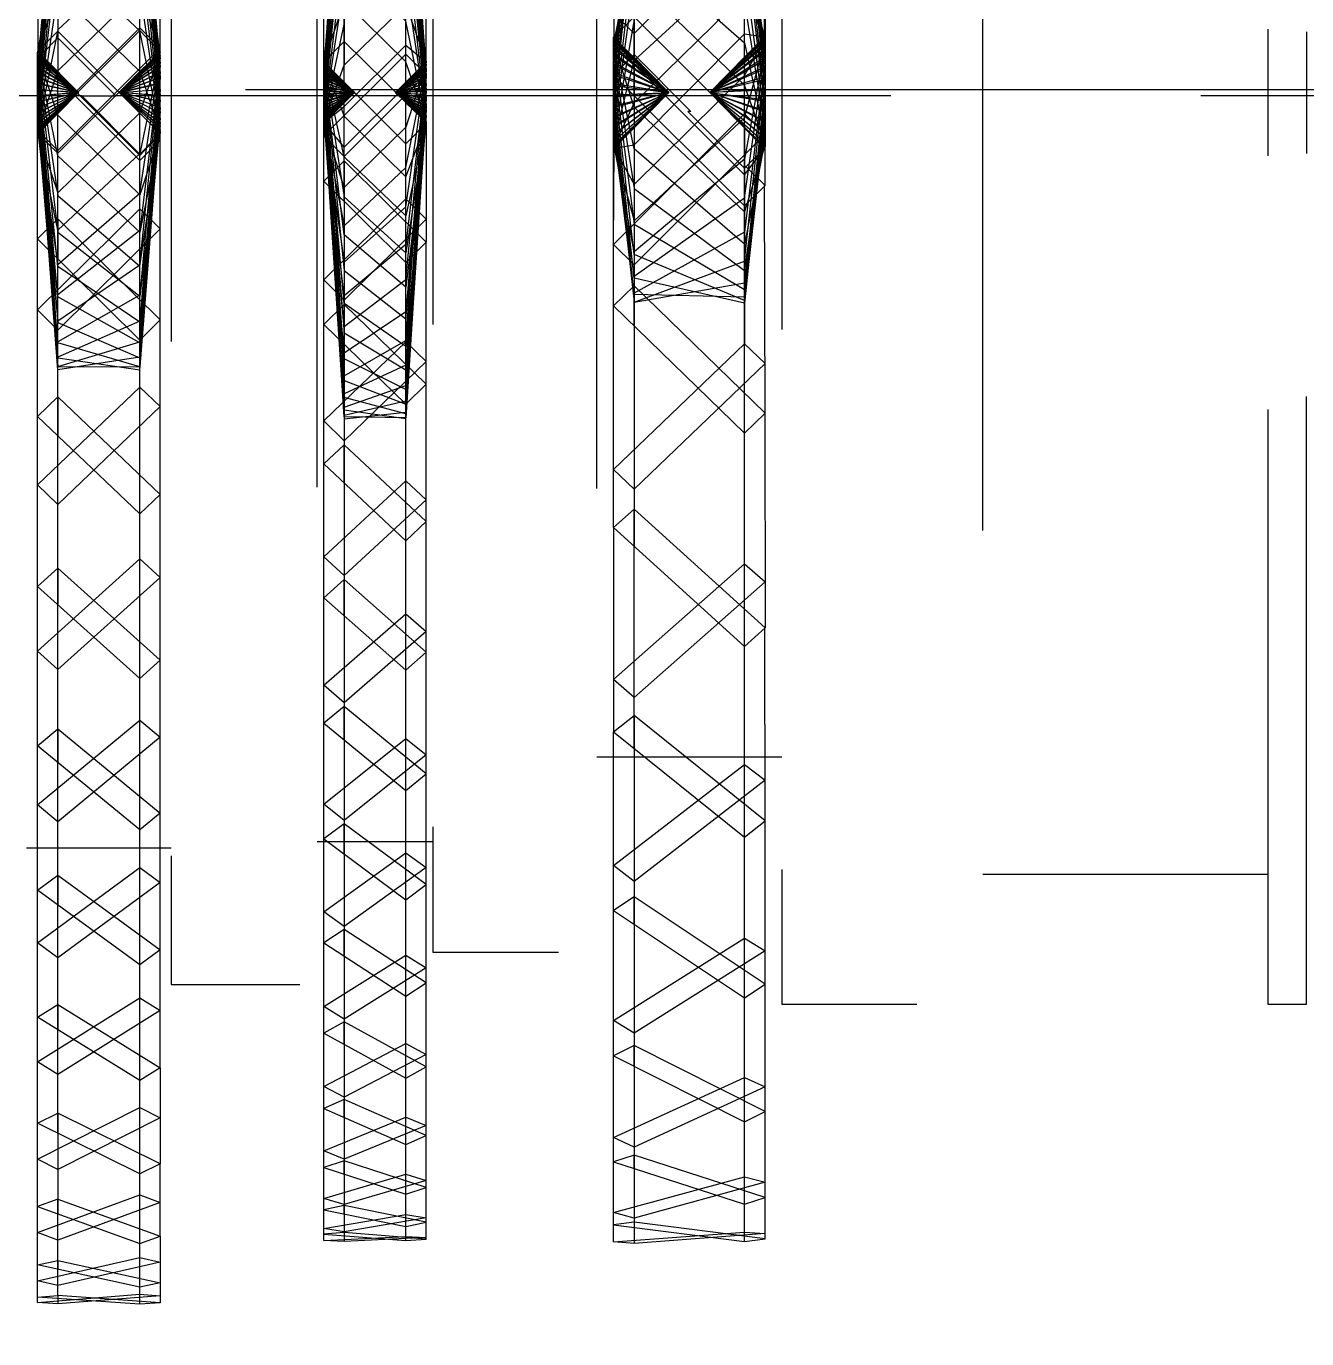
# Model space of a CAD drawing. Header units: millimetres. Extents: x -300 to 383236, y -195106 to -144646.
# Drawn here: x 27391 to 27612.2, y -163416.9 to -163190.2 of the extents above; entities that cross this region are included whole.
import ezdxf

# ---------------------------------------------------------------- set-up
doc = ezdxf.new("R2010")
doc.units = ezdxf.units.MM
doc.header["$LTSCALE"] = 60
doc.layers.add('EQUIPMENT', color=253, linetype='Continuous', lineweight=0)

# ---------------------------------------------------------------- blocks, each defined once
blk = doc.blocks.new('A$Cc6299706')
at = {"layer": 'EQUIPMENT', "lineweight": -3}
blk.add_lwpolyline([(-44964.73, 31713.33, 1), (-43530.33, 32097.68, 1)], format="xyb", close=True, dxfattribs=at)
for points in [[(-43925.82, 31897.75), (-43925.82, 31928.64), (-43925.82, 31959.32), (-43925.82, 31988.77), (-43925.82, 32016.34), (-43925.82, 32041.42), (-43925.82, 32063.45), (-43925.82, 32081.93)], [(-43879.89, 31899.37), (-43879.89, 31924.18), (-43879.89, 31948.84), (-43879.89, 31972.8), (-43879.89, 31995.67), (-43879.89, 32017.1), (-43879.89, 32036.74), (-43879.89, 32054.27), (-43879.89, 32069.44), (-43879.89, 32081.98)], [(-43783.73, 31828.87), (-43783.73, 32062), (-43818.43, 32062), (-43818.43, 31863.57)], [(-43898.73, 31836.34), (-43898.73, 32058.6), (-43923.93, 32058.6), (-43923.93, 31861.53)], [(-43850.43, 31836.13), (-43850.43, 32053), (-43878.73, 32053), (-43878.73, 31864.44)], [(-43843.98, 31991.82), (-43843.98, 31910.06)], [(-43943.5, 31986.12), (-43943.5, 31915.32)], [(-43894.04, 31888.13), (-43897.57, 31899.2), (-43892.26, 31904.5), (-43897.55, 31900.16), (-43894.04, 31923.08)], [(-43883.43, 31932.73), (-43879.89, 31909.65), (-43885.2, 31904.5), (-43879.89, 31908.82), (-43883.43, 31948.76)], [(-43894.04, 31941.42), (-43897.55, 31901.62), (-43892.26, 31904.5), (-43897.55, 31903.47), (-43894.04, 31954.54)], [(-43883.43, 31958.52), (-43879.89, 31907.38), (-43885.2, 31904.5), (-43879.89, 31905.53), (-43883.43, 31960.64)], [(-43894.04, 31960.59), (-43897.55, 31905.47), (-43892.26, 31904.5), (-43897.55, 31907.34), (-43894.04, 31958.69)], [(-43883.43, 31954.83), (-43879.89, 31903.53), (-43885.2, 31904.5), (-43879.89, 31901.68), (-43883.43, 31941.89)], [(-43894.04, 31949.14), (-43897.55, 31908.81), (-43892.26, 31904.5), (-43897.55, 31899.53), (-43894.04, 31909.21), (-43883.43, 31919.67), (-43879.92, 31909.83), (-43885.2, 31904.5), (-43879.89, 31909.45), (-43883.43, 31938.65)], [(-43894.04, 31929.62), (-43897.55, 31900.59), (-43892.26, 31904.5), (-43897.55, 31902.2), (-43894.04, 31946.48)], [(-43883.43, 31952.8), (-43879.89, 31908.4), (-43885.2, 31904.5), (-43879.89, 31906.8), (-43883.43, 31960.11)], [(-43894.04, 31957.4), (-43897.55, 31904.14), (-43892.26, 31904.5), (-43897.55, 31906.13), (-43894.04, 31960.84)], [(-43883.43, 31959.56), (-43879.89, 31904.86), (-43885.2, 31904.5), (-43879.89, 31902.89), (-43883.43, 31951.23)], [(-43894.04, 31956.32), (-43897.55, 31907.88), (-43892.26, 31904.5), (-43897.55, 31909.16), (-43894.04, 31944.45)], [(-43883.43, 31936.29), (-43879.89, 31901.13), (-43885.2, 31904.5), (-43879.89, 31900.65), (-43883.43, 31930.18)], [(-43894.04, 31939.15), (-43897.55, 31909.45)], [(-43883.43, 31926.37), (-43879.89, 31909.77), (-43885.2, 31904.5), (-43879.89, 31906.18), (-43883.43, 31960.82)], [(-43894.04, 31959.43), (-43897.55, 31904.81), (-43892.26, 31904.5), (-43897.55, 31908.37), (-43894.04, 31953.12)], [(-43883.43, 31946.9), (-43879.89, 31902.26), (-43885.2, 31904.5), (-43879.89, 31904.19), (-43883.43, 31957.61)], [(-43894.04, 31960.21), (-43897.55, 31906.75), (-43892.26, 31904.5), (-43897.55, 31901.07), (-43894.04, 31935.77)], [(-43883.43, 31944.01), (-43879.89, 31909.18), (-43885.2, 31904.5), (-43879.92, 31909.64), (-43883.43, 31905.65), (-43894.04, 31895.05), (-43897.55, 31899.33), (-43894.04, 31902.11), (-43883.43, 31912.72), (-43879.92, 31909.78), (-43885.2, 31904.5), (-43879.89, 31907.92), (-43883.43, 31956.07)], [(-43894.04, 31950.88), (-43897.55, 31902.83), (-43892.26, 31904.5), (-43897.55, 31899.81), (-43894.04, 31916.24)], [(-43943.5, 31956.5), (-43943.5, 31908.25)], [(-43946.92, 31911.47), (-43943.5, 31934.3)], [(-43929.36, 31922.02), (-43925.82, 31898.66), (-43932.89, 31904.5), (-43925.82, 31901.91), (-43929.36, 31944.06)], [(-43943.5, 31950.23), (-43947, 31908.07), (-43939.97, 31904.5), (-43947, 31908.94), (-43943.5, 31947.6)], [(-43929.36, 31939.6), (-43925.82, 31900.96), (-43932.89, 31904.5), (-43925.82, 31909.68), (-43929.36, 31944.09)], [(-43943.5, 31934.47), (-43947, 31900.08), (-43939.97, 31904.5), (-43947, 31900.96), (-43943.5, 31939.69)], [(-43929.36, 31947.66), (-43925.82, 31908.9), (-43932.89, 31904.5), (-43925.82, 31910.86), (-43929.36, 31934.41)], [(-43943.5, 31922.14), (-43947, 31898.64), (-43939.97, 31904.5), (-43947, 31899.3), (-43943.5, 31928.57)], [(-43929.36, 31939.64), (-43925.82, 31910.33), (-43932.89, 31904.5), (-43925.82, 31908.03), (-43929.36, 31950.27)], [(-43943.5, 31944.14), (-43947, 31901.92), (-43939.97, 31904.5), (-43947, 31902.93), (-43943.5, 31947.69)], [(-43929.36, 31951.85), (-43925.82, 31907.08), (-43932.89, 31904.5), (-43925.82, 31905.02), (-43929.36, 31951.85)], [(-43943.5, 31951.86), (-43947, 31905.04), (-43939.97, 31904.5), (-43947, 31897.71), (-43943.5, 31908.25), (-43929.36, 31922.06), (-43925.82, 31911.49), (-43932.89, 31904.5), (-43925.82, 31911.25), (-43929.36, 31928.5), (-43943.5, 31915.32), (-43947, 31898.1), (-43939.97, 31904.5), (-43947, 31906.09), (-43943.5, 31952.38)], [(-43929.36, 31950.25), (-43925.82, 31903.96), (-43932.89, 31904.5), (-43925.82, 31899.32), (-43929.36, 31928.46)], [(-43943.5, 31939.55), (-43946.86, 31911.47)], [(-43843.98, 31909.33), (-43824.88, 31890.31), (-43821.44, 31894.86), (-43830.9, 31904.5), (-43821.44, 31895.76), (-43824.88, 31878.29), (-43843.98, 31894.77), (-43847.51, 31912.18), (-43837.96, 31904.5), (-43847.51, 31913.79), (-43843.98, 31909.33), (-43843.98, 31871.13), (-43847.51, 31867.69), (-43847.51, 31907.52), (-43843.98, 31911.06), (-43834.15, 31901.24), (-43834.71, 31901.24), (-43824.88, 31891.42), (-43821.35, 31894.96), (-43843.98, 31917.58), (-43847.51, 31914.05), (-43844.25, 31910.79), (-43837.96, 31904.5), (-43847.42, 31913.38), (-43843.98, 31929.87), (-43824.88, 31913.07), (-43821.35, 31896.65), (-43830.9, 31904.5), (-43821.35, 31895.72), (-43824.88, 31905.81), (-43843.98, 31924.13), (-43847.42, 31913.95), (-43847.51, 31953.58)], [(-43843.98, 31914.72), (-43843.98, 31903.99), (-43843.98, 31954.27)], [(-43929.36, 31884.43), (-43929.36, 31900.97), (-43929.36, 31925.15), (-43925.82, 31928.64), (-43943.5, 31946.12), (-43947.04, 31942.63), (-43929.36, 31925.15), (-43929.36, 31932.14), (-43929.36, 31928.5)], [(-43929.28, 31901.05), (-43932.89, 31904.5), (-43925.82, 31900.09), (-43929.36, 31934.37), (-43943.5, 31944.01), (-43947, 31909.72), (-43939.97, 31904.5), (-43947, 31910.38)], [(-43894.04, 31943.26), (-43894.04, 31909.21)], [(-43947.04, 31942.63), (-43947, 31911.61)], [(-43824.82, 31898.55), (-43830.9, 31904.5), (-43821.35, 31899.41), (-43824.88, 31926.27)], [(-43843.98, 31938.09), (-43847.42, 31911.18), (-43837.96, 31904.5), (-43847.42, 31912.43), (-43843.98, 31934.59)], [(-43824.88, 31919.98), (-43821.35, 31897.9), (-43830.9, 31904.5), (-43821.35, 31906.8), (-43824.88, 31940.64)], [(-43843.98, 31937.91), (-43847.42, 31904.1), (-43837.96, 31904.5), (-43847.42, 31906.04), (-43843.98, 31940.13)], [(-43824.88, 31939.01), (-43821.35, 31904.91), (-43830.9, 31904.5), (-43821.35, 31912.78), (-43824.88, 31932.75)], [(-43843.98, 31917.15), (-43847.42, 31897.26), (-43837.96, 31904.5), (-43847.42, 31898.69), (-43843.98, 31923.73)], [(-43824.88, 31936.78), (-43821.35, 31911.66), (-43830.9, 31904.5), (-43821.35, 31902.99), (-43824.88, 31935.98)], [(-43843.98, 31940.92), (-43847.42, 31907.91), (-43837.96, 31904.5), (-43847.42, 31909.64), (-43843.98, 31940.23)], [(-43824.88, 31931.68), (-43821.35, 31901.13), (-43830.9, 31904.5), (-43821.35, 31910.25), (-43824.88, 31939.51)], [(-43843.98, 31929.53), (-43847.42, 31900.35), (-43837.96, 31904.5), (-43847.42, 31902.17), (-43843.98, 31934.32)], [(-43824.88, 31940.81), (-43821.35, 31908.61), (-43830.9, 31904.5), (-43821.44, 31914.11), (-43821.35, 31937.19)], [(-43847.51, 31918.23), (-43843.98, 31914.72), (-43821.35, 31937.19)], [(-43883.43, 31886.15), (-43883.43, 31902.73), (-43883.43, 31920.67), (-43879.89, 31924.18), (-43894.04, 31938.2), (-43897.57, 31934.7)], [(-43879.89, 31899.57), (-43883.43, 31909.83), (-43894.04, 31920.27), (-43897.55, 31909.83), (-43897.57, 31934.7), (-43883.43, 31920.67), (-43883.43, 31927.68), (-43883.43, 31923.67)], [(-43897.55, 31909.66), (-43894.04, 31933.27), (-43883.43, 31923.67), (-43879.89, 31900.22), (-43885.2, 31904.5), (-43879.89, 31899.86), (-43883.43, 31916.85), (-43894.04, 31926.95), (-43897.55, 31909.79)], [(-43932.89, 31904.5), (-43925.82, 31898.13), (-43929.36, 31915.18), (-43943.5, 31928.39), (-43946.96, 31911.47)], [(-43943.5, 31925.72), (-43943.5, 31906.88)], [(-43947, 31911.53), (-43943.5, 31921.95), (-43929.36, 31908.12), (-43925.82, 31897.75), (-43925.82, 31897.51), (-43929.36, 31900.97)], [(-43879.89, 31878.65), (-43883.43, 31875.13), (-43897.57, 31889.2), (-43894.04, 31892.72), (-43894.04, 31906.27), (-43894.04, 31918.47)], [(-43947.04, 31898.01), (-43929.36, 31915.69), (-43925.82, 31912.15)], [(-43947, 31897.39), (-43943.5, 31894.03), (-43929.36, 31908.17), (-43925.87, 31911.54), (-43929.36, 31915.24), (-43943.5, 31901.1), (-43947, 31897.47), (-43939.97, 31904.5), (-43947, 31897.39), (-43943.5, 31887.18), (-43929.36, 31901.02), (-43925.87, 31911.3), (-43932.89, 31904.5), (-43925.87, 31908.08), (-43929.36, 31869.49), (-43943.5, 31861.45), (-43947.04, 31900.08), (-43939.97, 31904.5), (-43947.04, 31899.3), (-43943.5, 31865.06), (-43929.36, 31874.75), (-43925.87, 31908.96), (-43932.89, 31904.5), (-43925.87, 31909.73), (-43929.36, 31880.66), (-43943.5, 31869.54), (-43947.04, 31898.65), (-43939.97, 31904.5), (-43947.04, 31898.12), (-43943.5, 31874.81), (-43929.36, 31887.11), (-43925.87, 31910.39), (-43932.89, 31904.5), (-43925.87, 31900.09), (-43929.36, 31861.29), (-43943.5, 31869.22), (-43947.04, 31908.01), (-43939.97, 31904.5), (-43947.04, 31907.06), (-43943.5, 31864.8), (-43929.36, 31858.69), (-43925.87, 31900.97), (-43932.89, 31904.5), (-43925.87, 31901.94), (-43929.36, 31857.13), (-43943.5, 31861.25), (-43947.04, 31906.05), (-43939.97, 31904.5), (-43947.04, 31905), (-43943.5, 31858.68), (-43929.36, 31856.62), (-43925.87, 31902.95), (-43932.89, 31904.5), (-43925.87, 31905.06), (-43929.36, 31858.79), (-43943.5, 31856.62), (-43947.04, 31902.9), (-43939.97, 31904.5), (-43947.04, 31901.89), (-43943.5, 31857.2), (-43929.36, 31861.43), (-43925.87, 31906.11), (-43932.89, 31904.5), (-43925.87, 31907.12), (-43929.36, 31865.02), (-43943.5, 31858.82), (-43947.04, 31900.94), (-43939.97, 31904.5), (-43947.04, 31903.95), (-43943.5, 31857.12), (-43929.36, 31857.18), (-43925.87, 31904), (-43932.89, 31904.5), (-43925.87, 31910.91), (-43929.36, 31893.95), (-43943.5, 31880.73)], [(-43847.42, 31894.92), (-43843.98, 31895.49), (-43824.88, 31914.67), (-43821.44, 31914.11), (-43821.35, 31897.3), (-43843.98, 31874.75), (-43847.51, 31878.27), (-43847.42, 31894.92), (-43843.98, 31888.6), (-43824.88, 31907.47), (-43821.44, 31913.75), (-43830.9, 31904.5), (-43821.44, 31911.95), (-43824.88, 31892.98), (-43843.98, 31877.02), (-43847.51, 31896.07), (-43837.96, 31904.5), (-43847.51, 31895.35), (-43843.98, 31882.37), (-43824.88, 31900.14), (-43821.44, 31913.02), (-43830.9, 31904.5), (-43821.44, 31901.39), (-43824.88, 31868.11), (-43843.98, 31872.44), (-43847.51, 31905.71), (-43837.96, 31904.5), (-43847.51, 31900.11), (-43843.98, 31868.31), (-43843.98, 31864.25), (-43843.98, 31871.13), (-43843.98, 31864.25), (-43843.98, 31871.13), (-43843.98, 31864.25), (-43843.98, 31871.13), (-43843.98, 31864.25), (-43843.98, 31871.13), (-43843.98, 31864.25), (-43843.98, 31869.63), (-43847.51, 31903.79), (-43837.96, 31904.5), (-43847.51, 31901.89), (-43843.98, 31868.24), (-43843.98, 31864.25), (-43843.98, 31869.85), (-43847.51, 31898.5), (-43837.96, 31904.5), (-43847.51, 31897.14), (-43843.98, 31872.8), (-43824.88, 31886.3), (-43821.44, 31910.56), (-43830.9, 31904.5), (-43821.44, 31905.23), (-43824.88, 31871.59), (-43843.98, 31868.24)], [(-43824.61, 31891.7), (-43821.35, 31888.44), (-43824.88, 31884.91), (-43847.51, 31907.52), (-43847.51, 31914.05)], [(-43734.53, 31915.45), (-43734.53, 31893.56)], [(-43727.83, 31915), (-43727.83, 31894)], [(-43925.82, 31911.58), (-43932.89, 31904.5), (-43925.87, 31911.54), (-43925.82, 31912.15), (-43943.5, 31894.47), (-43947.04, 31898.01), (-43947, 31897.47)], [(-43925.83, 31736.04), (-43925.82, 31719.45), (-43943.5, 31728.22), (-43943.5, 31713.37), (-43947.04, 31712.1), (-43929.36, 31705.71), (-43925.82, 31706.98), (-43925.82, 31698.92), (-43925.82, 31695.45), (-43943.5, 31696.7), (-43943.5, 31695.24), (-43947.04, 31695.52), (-43947.04, 31696.44), (-43947.04, 31702.01), (-43947.04, 31712.1), (-43947.04, 31726.46), (-43947.04, 31744.81), (-43947.04, 31766.71), (-43947.04, 31791.68), (-43947.04, 31819.17), (-43947.04, 31848.57), (-43947.04, 31879.21), (-43947.04, 31910.42), (-43947.04, 31911.49)], [(-43879.89, 31899.2), (-43883.43, 31895.67), (-43897.57, 31909.8), (-43894.04, 31913.34), (-43879.89, 31899.37), (-43883.43, 31902.73)], [(-43821.44, 31895.12), (-43824.88, 31883.88), (-43843.98, 31902.01), (-43847.51, 31913.15), (-43837.96, 31904.5), (-43847.51, 31910.88), (-43843.98, 31887.95), (-43824.88, 31873.76), (-43821.44, 31896.75), (-43830.9, 31904.5), (-43821.44, 31899.63), (-43824.88, 31868.56), (-43843.98, 31876.55), (-43847.51, 31907.58), (-43837.96, 31904.5), (-43847.51, 31909.33), (-43843.98, 31881.78), (-43824.88, 31870.47), (-43821.44, 31898.06), (-43830.9, 31904.5), (-43821.44, 31903.29), (-43824.88, 31869.14), (-43843.98, 31869.63)], [(-43925.87, 31897.47), (-43929.36, 31886.81), (-43943.5, 31900.62), (-43947.04, 31911.25), (-43939.97, 31904.5), (-43947.04, 31910.32), (-43943.5, 31886.74), (-43929.36, 31874.5), (-43925.95, 31897.53)], [(-43946.42, 31911.03), (-43939.97, 31904.5), (-43946.46, 31910.99), (-43947.04, 31910.42), (-43929.36, 31892.74), (-43925.82, 31896.27), (-43925.87, 31897.39)], [(-43925.82, 31719.45), (-43929.36, 31717.7), (-43947.04, 31726.46), (-43943.5, 31728.22), (-43943.5, 31747), (-43925.82, 31736.04), (-43929.36, 31733.85), (-43947.04, 31744.81), (-43943.5, 31747), (-43943.5, 31769.29), (-43925.82, 31756.39), (-43929.36, 31753.81), (-43947.04, 31766.71), (-43943.5, 31769.29), (-43943.5, 31794.59), (-43925.82, 31780.04), (-43929.36, 31777.13), (-43947.04, 31791.68), (-43943.5, 31794.59), (-43943.5, 31822.35), (-43925.82, 31806.47), (-43929.36, 31803.29), (-43947.04, 31819.17), (-43943.5, 31822.35), (-43943.5, 31851.94), (-43925.82, 31835.08), (-43929.36, 31831.71), (-43947.04, 31848.57), (-43943.5, 31851.94), (-43943.5, 31882.7), (-43925.82, 31865.24), (-43929.36, 31861.75), (-43947.04, 31879.21), (-43943.5, 31882.7), (-43943.5, 31907.77), (-43946.51, 31910.94), (-43939.97, 31904.5), (-43947.04, 31910.85)], [(-43925.97, 31897.76), (-43925.87, 31898.65), (-43932.89, 31904.5), (-43925.87, 31899.32), (-43929.36, 31864.84), (-43943.5, 31874.44), (-43947.04, 31908.89), (-43939.97, 31904.5), (-43947.04, 31909.66), (-43943.5, 31880.32), (-43943.5, 31875.72), (-43943.5, 31882.7), (-43943.5, 31875.72), (-43943.5, 31882.7)], [(-43947, 31910.91), (-43939.97, 31904.5), (-43946.56, 31910.88)], [(-43925.9, 31897.53), (-43929.36, 31880.39), (-43943.5, 31893.56), (-43946.95, 31910.44)], [(-43897.57, 31909.48), (-43894.04, 31900.41), (-43883.43, 31889.93), (-43879.91, 31899.18), (-43879.89, 31878.65), (-43894.04, 31892.72), (-43894.04, 31867.9), (-43897.57, 31864.45), (-43883.43, 31850.69), (-43879.89, 31854.13), (-43894.04, 31867.9), (-43894.04, 31843.66), (-43897.57, 31840.35), (-43883.43, 31827.09), (-43879.89, 31830.4), (-43894.04, 31843.66), (-43894.04, 31820.38), (-43897.57, 31817.25), (-43883.43, 31804.73), (-43879.89, 31807.86), (-43894.04, 31820.38), (-43894.04, 31798.45), (-43897.57, 31795.55), (-43883.43, 31783.94), (-43879.89, 31786.84), (-43894.04, 31798.45), (-43894.04, 31778.2), (-43897.57, 31775.57), (-43883.43, 31765.08), (-43879.89, 31767.7), (-43894.04, 31778.2), (-43894.04, 31759.95), (-43897.57, 31757.64), (-43883.43, 31748.42), (-43879.89, 31750.73), (-43894.04, 31759.95), (-43894.04, 31744), (-43897.57, 31742.05), (-43883.43, 31734.25), (-43879.89, 31736.2), (-43894.04, 31744), (-43894.04, 31730.59), (-43897.57, 31729.03), (-43883.43, 31722.78), (-43879.89, 31724.34), (-43894.04, 31730.59), (-43894.04, 31719.96), (-43897.57, 31718.8), (-43883.43, 31714.2), (-43879.89, 31715.34), (-43894.04, 31719.96), (-43894.04, 31712.25), (-43897.57, 31711.52), (-43883.43, 31708.63), (-43879.89, 31709.35), (-43894.04, 31712.25), (-43894.04, 31707.59), (-43897.57, 31707.31), (-43883.43, 31706.18), (-43879.89, 31706.46), (-43894.04, 31707.59), (-43894.04, 31706.06), (-43897.57, 31706.22), (-43897.57, 31707.31), (-43897.57, 31711.52), (-43897.57, 31718.8), (-43897.57, 31729.03), (-43897.57, 31742.05), (-43897.57, 31757.64), (-43897.57, 31775.57), (-43897.57, 31795.55), (-43897.57, 31817.25), (-43897.57, 31840.35), (-43897.57, 31864.45), (-43897.57, 31889.2), (-43897.57, 31909.66), (-43894.04, 31906.27)], [(-43894.04, 31864.11), (-43897.57, 31899.89), (-43892.26, 31904.5), (-43897.57, 31899.25), (-43894.04, 31881.48), (-43883.43, 31891.55), (-43879.92, 31909.13), (-43885.2, 31904.5), (-43879.92, 31909.42), (-43883.43, 31898.55), (-43894.04, 31888.13), (-43894.04, 31885.69)], [(-43844.19, 31910.85), (-43837.96, 31904.5), (-43844.26, 31910.79)], [(-43926.39, 31896.84), (-43929.36, 31893.64), (-43943.5, 31907.77)], [(-43879.92, 31899.2), (-43883.43, 31883.2), (-43894.04, 31893.38), (-43897.57, 31909.2), (-43892.26, 31904.5), (-43894.09, 31906.21), (-43892.26, 31904.5)], [(-43879.92, 31899.37), (-43879.92, 31899.18), (-43879.92, 31899.37), (-43879.92, 31899.18), (-43879.92, 31899.37), (-43879.92, 31899.18), (-43879.92, 31899.37), (-43879.92, 31899.18), (-43879.92, 31899.37), (-43879.92, 31899.18), (-43879.92, 31899.37), (-43879.92, 31899.18), (-43879.92, 31899.37), (-43879.92, 31899.18), (-43879.92, 31899.51), (-43883.43, 31870.86), (-43894.04, 31879.94), (-43897.57, 31908.44), (-43892.26, 31904.5), (-43897.57, 31904.26), (-43894.04, 31849.72), (-43883.43, 31848.21), (-43879.92, 31902.77), (-43885.2, 31904.5), (-43879.92, 31902.15), (-43883.43, 31848.99), (-43894.04, 31851.82), (-43897.57, 31904.93), (-43892.26, 31904.5), (-43897.57, 31908.85), (-43894.04, 31886.52)], [(-43880, 31899.38), (-43883.43, 31856.53), (-43894.04, 31862.95), (-43894.04, 31861.01), (-43894.04, 31864.11), (-43883.43, 31872.21), (-43879.92, 31907.84), (-43885.2, 31904.5), (-43879.92, 31908.33), (-43883.43, 31878.27), (-43894.04, 31869.37), (-43897.57, 31899.6), (-43892.26, 31904.5), (-43897.57, 31899.38), (-43894.04, 31875.2), (-43883.43, 31884.76), (-43879.92, 31908.77), (-43885.2, 31904.5), (-43879.92, 31907.29), (-43883.43, 31866.65), (-43894.04, 31859.49), (-43897.57, 31900.25), (-43892.26, 31904.5), (-43897.57, 31900.68), (-43894.04, 31855.58), (-43883.43, 31861.7), (-43879.92, 31906.7), (-43885.2, 31904.5), (-43879.92, 31906.07), (-43883.43, 31857.42), (-43894.04, 31852.45), (-43897.57, 31901.18), (-43892.26, 31904.5), (-43897.57, 31905.59), (-43894.04, 31854.75), (-43883.43, 31850.67), (-43880, 31899.38)], [(-43894.04, 31868.06), (-43897.57, 31907.43), (-43892.26, 31904.5), (-43897.57, 31902.94), (-43894.04, 31848.15), (-43883.43, 31849.31), (-43879.92, 31904.08), (-43885.2, 31904.5), (-43879.92, 31903.42), (-43883.43, 31848.31), (-43894.04, 31848.49), (-43897.57, 31903.59), (-43892.26, 31904.5), (-43897.57, 31907.96), (-43894.04, 31873.76), (-43883.43, 31865.43), (-43879.95, 31899.37)], [(-43847.51, 31894.99), (-43837.96, 31904.5), (-43847.42, 31894.92), (-43847.47, 31907.53)], [(-43843.98, 31868.31), (-43824.88, 31875.38), (-43821.44, 31907.14), (-43830.9, 31904.5), (-43821.44, 31908.94), (-43824.88, 31880.36), (-43843.98, 31869.85)], [(-43911.11, 31905.01), (-43575.05, 31905.01)], [(-43880.03, 31899.38), (-43883.43, 31853.19), (-43894.04, 31858.48), (-43897.57, 31906.23), (-43892.26, 31904.5), (-43897.57, 31901.72), (-43894.04, 31850.14), (-43883.43, 31853.91), (-43879.92, 31905.42), (-43885.2, 31904.5), (-43879.92, 31904.75), (-43883.43, 31851.18), (-43894.04, 31848.7), (-43897.57, 31902.32), (-43892.26, 31904.5), (-43897.57, 31906.85), (-43894.04, 31862.95)], [(-44146.99, 31904), (-43939.39, 31904)], [(-43943.5, 31875.72), (-43943.5, 31880.73), (-43947.04, 31897.74), (-43939.97, 31904.5), (-43947.04, 31897.51)], [(-43933.48, 31904), (-43799.61, 31904)], [(-43929.3, 31901.03), (-43932.89, 31904.5), (-43925.87, 31898.11), (-43925.92, 31897.76)], [(-43897.55, 31899.21), (-43892.26, 31904.5)], [(-43897.55, 31899.33), (-43892.26, 31904.5)], [(-43879.93, 31899.58), (-43879.92, 31899.78), (-43885.2, 31904.5), (-43883.38, 31902.78)], [(-43879.96, 31899.58), (-43879.92, 31900.14), (-43885.2, 31904.5), (-43879.92, 31900.55), (-43879.99, 31899.58)], [(-43880.02, 31899.58), (-43879.92, 31901.03), (-43885.2, 31904.5), (-43879.92, 31901.57), (-43880.05, 31899.58)], [(-43883.36, 31902.8), (-43885.2, 31904.5), (-43883.4, 31902.77)], [(-43746.05, 31904), (-43719.29, 31904)], [(-43929.36, 31853.62), (-43929.36, 31901.02)], [(-43847.51, 31878.27), (-43824.88, 31900.82), (-43821.35, 31897.3)], [(-43879.92, 31899.51), (-43879.92, 31899.32), (-43883.43, 31876.81), (-43894.04, 31886.52), (-43894.04, 31885.69), (-43894.04, 31892.72)], [(-43879.98, 31899.38), (-43883.43, 31860.63), (-43894.04, 31868.06), (-43894.04, 31861.01), (-43894.04, 31867.9), (-43894.04, 31861.01), (-43894.04, 31867.9), (-43894.04, 31861.01)], [(-43883.43, 31861.45), (-43883.43, 31898.55)], [(-43879.91, 31899.18), (-43879.91, 31899.37)], [(-43879.91, 31899.18), (-43879.91, 31899.37)], [(-43824.88, 31823.11), (-43824.88, 31898.49), (-43824.88, 31861.08)], [(-43926, 31897.53), (-43929.36, 31869.28), (-43943.5, 31880.32)], [(-43925.82, 31896.27), (-43926.4, 31896.86)], [(-43925.82, 31865.24), (-43925.87, 31896.27)], [(-43929.36, 31823.95), (-43929.36, 31893.95)], [(-43929.36, 31892.74), (-43929.36, 31893.64)], [(-43821.44, 31894.95), (-43821.44, 31895.15)], [(-43821.44, 31894.95), (-43821.44, 31895.15)], [(-43821.44, 31894.95), (-43821.44, 31895.15)], [(-43821.44, 31894.95), (-43821.44, 31895.15)], [(-43821.44, 31894.95), (-43821.44, 31895.15)], [(-43821.43, 31894.95), (-43821.43, 31895.15)], [(-43821.42, 31894.95), (-43821.42, 31895.15)], [(-43821.35, 31888.44), (-43821.36, 31894.95)], [(-43883.43, 31837.42), (-43883.43, 31891.55)], [(-43824.88, 31788.43), (-43824.88, 31892.98)], [(-43883.43, 31875.13), (-43883.43, 31889.93)], [(-43824.88, 31884.91), (-43824.88, 31890.31)], [(-43929.36, 31796.08), (-43929.36, 31887.11)], [(-43929.36, 31861.75), (-43929.36, 31886.81)], [(-43821.39, 31849.13), (-43821.35, 31812.05), (-43824.88, 31808.84), (-43847.51, 31829.35), (-43847.51, 31794.06), (-43843.98, 31796.9), (-43843.98, 31832.55), (-43843.98, 31826.14), (-43843.98, 31832.55), (-43843.98, 31826.14), (-43843.98, 31832.55), (-43843.98, 31826.14), (-43843.98, 31832.55), (-43843.98, 31826.14), (-43843.98, 31832.55), (-43843.98, 31826.14), (-43843.98, 31832.55), (-43847.51, 31829.35), (-43847.51, 31867.69), (-43824.88, 31845.69), (-43821.35, 31849.13), (-43821.43, 31888.44)], [(-43883.43, 31814.46), (-43883.43, 31884.76)], [(-43824.88, 31758.45), (-43824.88, 31886.3)], [(-43883.43, 31850.69), (-43883.43, 31883.2)], [(-43824.88, 31845.69), (-43824.88, 31883.88)], [(-43929.36, 31770.62), (-43929.36, 31880.66)], [(-43929.36, 31831.71), (-43929.36, 31880.39)], [(-43824.88, 31734.39), (-43824.88, 31880.36)], [(-43883.43, 31792.94), (-43883.43, 31878.27)], [(-43879.89, 31854.13), (-43879.9, 31878.65)], [(-43824.88, 31808.84), (-43824.88, 31878.29)], [(-43883.43, 31827.09), (-43883.43, 31876.81)], [(-43824.88, 31717.23), (-43824.88, 31875.38)], [(-43929.36, 31748.15), (-43929.36, 31874.75)], [(-43929.36, 31803.29), (-43929.36, 31874.5)], [(-43824.88, 31775.87), (-43824.88, 31873.76)], [(-43883.43, 31773.18), (-43883.43, 31872.21)], [(-43883.43, 31804.73), (-43883.43, 31870.86)], [(-43821.35, 31849.13), (-43843.98, 31871.13), (-43843.98, 31832.55), (-43821.35, 31812.05)], [(-43824.88, 31707.65), (-43824.88, 31871.59)], [(-43929.36, 31729.16), (-43929.36, 31869.49)], [(-43929.36, 31777.13), (-43929.36, 31869.28)], [(-43824.88, 31748.12), (-43824.88, 31870.47)], [(-43824.88, 31706.05), (-43824.88, 31869.14)], [(-43824.88, 31726.7), (-43824.88, 31868.56)], [(-43883.43, 31755.52), (-43883.43, 31866.65)], [(-43824.88, 31712.49), (-43824.88, 31868.11)], [(-43929.36, 31714.08), (-43929.36, 31865.02)], [(-43929.36, 31753.81), (-43929.36, 31864.84)], [(-43925.82, 31835.08), (-43925.84, 31865.24)], [(-43883.43, 31783.94), (-43883.43, 31865.43)], [(-43883.43, 31740.21), (-43883.43, 31861.7)], [(-43929.36, 31703.25), (-43929.36, 31861.43)], [(-43929.36, 31733.85), (-43929.36, 31861.29)], [(-43883.43, 31765.08), (-43883.43, 31860.63)], [(-43929.36, 31696.91), (-43929.36, 31858.79)], [(-43929.36, 31717.7), (-43929.36, 31858.69)], [(-43929.36, 31695.2), (-43929.36, 31857.18)], [(-43929.36, 31705.71), (-43929.36, 31857.13)], [(-43883.43, 31727.51), (-43883.43, 31857.42)], [(-43929.36, 31698.15), (-43929.36, 31856.62)], [(-43883.43, 31748.42), (-43883.43, 31856.53)], [(-43883.43, 31717.64), (-43883.43, 31853.91)], [(-43883.43, 31734.25), (-43883.43, 31853.19)], [(-43879.89, 31830.4), (-43879.9, 31854.13)], [(-43943.5, 31845.2), (-43943.5, 31851.94)], [(-43943.5, 31845.2), (-43943.5, 31851.94)], [(-43943.5, 31845.2), (-43943.5, 31851.94)], [(-43943.5, 31845.2), (-43943.5, 31851.94)], [(-43943.5, 31845.2), (-43943.5, 31851.94)], [(-43943.5, 31845.2), (-43943.5, 31851.94)], [(-43943.5, 31845.2), (-43943.5, 31851.94)], [(-43943.5, 31845.2), (-43943.5, 31851.94)], [(-43943.5, 31845.2), (-43943.5, 31851.94)], [(-43943.5, 31845.2), (-43943.5, 31851.94)], [(-43943.5, 31845.2), (-43943.5, 31851.94)], [(-43943.5, 31845.2), (-43943.5, 31851.94)], [(-43883.43, 31710.72), (-43883.43, 31851.18)], [(-43883.43, 31722.78), (-43883.43, 31850.67)], [(-43734.53, 31849.77), (-43734.53, 31747.01), (-43727.83, 31747.01), (-43727.83, 31852)], [(-43883.43, 31706.89), (-43883.43, 31849.31)], [(-43883.43, 31714.2), (-43883.43, 31848.99)], [(-43883.43, 31706.18), (-43883.43, 31848.31)], [(-43883.43, 31708.63), (-43883.43, 31848.21)], [(-43894.04, 31837.03), (-43894.04, 31843.66)], [(-43894.04, 31837.03), (-43894.04, 31843.66)], [(-43894.04, 31837.03), (-43894.04, 31843.66)], [(-43894.04, 31837.03), (-43894.04, 31843.66)], [(-43894.04, 31837.03), (-43894.04, 31843.66)], [(-43894.04, 31837.03), (-43894.04, 31843.66)], [(-43894.04, 31837.03), (-43894.04, 31843.66)], [(-43894.04, 31837.03), (-43894.04, 31843.66)], [(-43894.04, 31837.03), (-43894.04, 31843.66)], [(-43894.04, 31837.03), (-43894.04, 31843.66)], [(-43894.04, 31837.03), (-43894.04, 31843.66)], [(-43894.04, 31837.03), (-43894.04, 31843.66)], [(-43894.04, 31837.03), (-43894.04, 31843.66)], [(-43894.04, 31837.03), (-43894.04, 31843.66)], [(-43925.82, 31806.47), (-43925.84, 31835.08)], [(-43879.89, 31807.86), (-43879.9, 31830.4)], [(-43943.5, 31816), (-43943.5, 31822.35)], [(-43943.5, 31816), (-43943.5, 31822.35)], [(-43943.5, 31816), (-43943.5, 31822.35)], [(-43943.5, 31816), (-43943.5, 31822.35)], [(-43943.5, 31816), (-43943.5, 31822.35)], [(-43943.5, 31816), (-43943.5, 31822.35)], [(-43943.5, 31816), (-43943.5, 31822.35)], [(-43943.5, 31816), (-43943.5, 31822.35)], [(-43943.5, 31816), (-43943.5, 31822.35)], [(-43943.5, 31816), (-43943.5, 31822.35)], [(-43894.04, 31814.12), (-43894.04, 31820.38)], [(-43894.04, 31814.12), (-43894.04, 31820.38)], [(-43894.04, 31814.12), (-43894.04, 31820.38)], [(-43894.04, 31814.12), (-43894.04, 31820.38)], [(-43894.04, 31814.12), (-43894.04, 31820.38)], [(-43894.04, 31814.12), (-43894.04, 31820.38)], [(-43894.04, 31814.12), (-43894.04, 31820.38)], [(-43894.04, 31814.12), (-43894.04, 31820.38)], [(-43894.04, 31814.12), (-43894.04, 31820.38)], [(-43894.04, 31814.12), (-43894.04, 31820.38)], [(-43894.04, 31814.12), (-43894.04, 31820.38)], [(-43894.04, 31814.12), (-43894.04, 31820.38)], [(-43821.35, 31778.71), (-43843.98, 31796.9), (-43843.98, 31765.6), (-43847.51, 31763.23), (-43847.51, 31794.06), (-43824.88, 31775.87), (-43821.35, 31778.71), (-43821.37, 31812.05)], [(-43879.89, 31786.84), (-43879.9, 31807.86)], [(-43925.82, 31780.04), (-43925.83, 31806.47)], [(-43894.04, 31792.65), (-43894.04, 31798.45)], [(-43894.04, 31792.65), (-43894.04, 31798.45)], [(-43894.04, 31792.65), (-43894.04, 31798.45)], [(-43894.04, 31792.65), (-43894.04, 31798.45)], [(-43894.04, 31792.65), (-43894.04, 31798.45)], [(-43894.04, 31792.65), (-43894.04, 31798.45)], [(-43894.04, 31792.65), (-43894.04, 31798.45)], [(-43894.04, 31792.65), (-43894.04, 31798.45)], [(-43894.04, 31792.65), (-43894.04, 31798.45)], [(-43894.04, 31792.65), (-43894.04, 31798.45)], [(-43843.98, 31791.22), (-43843.98, 31796.9)], [(-43843.98, 31791.22), (-43843.98, 31796.9)], [(-43843.98, 31791.22), (-43843.98, 31796.9)], [(-43843.98, 31791.22), (-43843.98, 31796.9)], [(-43943.5, 31788.77), (-43943.5, 31794.59)], [(-43943.5, 31788.77), (-43943.5, 31794.59)], [(-43943.5, 31788.77), (-43943.5, 31794.59)], [(-43943.5, 31788.77), (-43943.5, 31794.59)], [(-43943.5, 31788.77), (-43943.5, 31794.59)], [(-43943.5, 31788.77), (-43943.5, 31794.59)], [(-43943.5, 31788.77), (-43943.5, 31794.59)], [(-43943.5, 31788.77), (-43943.5, 31794.59)], [(-43850.43, 31789.75), (-43818.43, 31789.75)], [(-43879.89, 31767.7), (-43879.9, 31786.84)], [(-43925.82, 31756.39), (-43925.83, 31780.04)], [(-43894.04, 31772.95), (-43894.04, 31778.2)], [(-43894.04, 31772.95), (-43894.04, 31778.2)], [(-43894.04, 31772.95), (-43894.04, 31778.2)], [(-43894.04, 31772.95), (-43894.04, 31778.2)], [(-43894.04, 31772.95), (-43894.04, 31778.2)], [(-43894.04, 31772.95), (-43894.04, 31778.2)], [(-43894.04, 31772.95), (-43894.04, 31778.2)], [(-43894.04, 31772.95), (-43894.04, 31778.2)], [(-43821.35, 31750.48), (-43843.98, 31765.6), (-43843.98, 31739.92), (-43847.51, 31738.13), (-43847.51, 31763.23), (-43824.88, 31748.12), (-43821.35, 31750.48), (-43821.36, 31778.71)], [(-43878.73, 31777.69), (-43878.73, 31756), (-43857.05, 31756)], [(-43948.93, 31774.03), (-43923.93, 31774.03)], [(-43898.73, 31775.13), (-43878.73, 31775.13)], [(-43923.93, 31772.63), (-43923.93, 31750.4), (-43901.7, 31750.4)], [(-43943.5, 31764.13), (-43943.5, 31769.29)], [(-43943.5, 31764.13), (-43943.5, 31769.29)], [(-43943.5, 31764.13), (-43943.5, 31769.29)], [(-43943.5, 31764.13), (-43943.5, 31769.29)], [(-43943.5, 31764.13), (-43943.5, 31769.29)], [(-43943.5, 31764.13), (-43943.5, 31769.29)], [(-43818.43, 31770.31), (-43818.43, 31747.01), (-43795.12, 31747.01)], [(-43783.73, 31769.5), (-43734.53, 31769.5)], [(-43879.89, 31706.46), (-43879.89, 31709.35), (-43879.89, 31715.34), (-43879.89, 31724.34), (-43879.89, 31736.2), (-43879.89, 31750.73), (-43879.9, 31767.7)], [(-43843.98, 31760.87), (-43843.98, 31765.6)], [(-43843.98, 31760.87), (-43843.98, 31765.6)], [(-43894.04, 31755.34), (-43894.04, 31759.95)], [(-43894.04, 31755.34), (-43894.04, 31759.95)], [(-43894.04, 31755.34), (-43894.04, 31759.95)], [(-43894.04, 31755.34), (-43894.04, 31759.95)], [(-43894.04, 31755.34), (-43894.04, 31759.95)], [(-43894.04, 31755.34), (-43894.04, 31759.95)], [(-43925.82, 31736.04), (-43925.83, 31756.39)], [(-43821.35, 31728.48), (-43843.98, 31739.92), (-43843.98, 31720.92), (-43847.51, 31719.78), (-43847.51, 31738.13), (-43824.88, 31726.7), (-43821.35, 31728.48), (-43821.36, 31750.48)], [(-43943.5, 31742.61), (-43943.5, 31747)], [(-43943.5, 31742.61), (-43943.5, 31747)], [(-43943.5, 31742.61), (-43943.5, 31747)], [(-43943.5, 31742.61), (-43943.5, 31747)], [(-43894.04, 31740.1), (-43894.04, 31744)], [(-43894.04, 31740.1), (-43894.04, 31744)], [(-43894.04, 31740.1), (-43894.04, 31744)], [(-43894.04, 31740.1), (-43894.04, 31744)], [(-43894.04, 31727.47), (-43894.04, 31730.59)], [(-43894.04, 31727.47), (-43894.04, 31730.59)], [(-43943.5, 31724.71), (-43943.5, 31728.22)], [(-43943.5, 31724.71), (-43943.5, 31728.22)], [(-43821.35, 31713.62), (-43843.98, 31720.92), (-43843.98, 31709.35), (-43847.51, 31708.91), (-43847.51, 31719.78), (-43824.88, 31712.49), (-43821.35, 31713.62), (-43821.36, 31728.48)], [(-43925.82, 31695.45), (-43929.36, 31695.2), (-43947.04, 31696.44), (-43943.5, 31696.7), (-43943.5, 31702.78), (-43925.82, 31698.92), (-43929.36, 31698.15), (-43947.04, 31702.01), (-43943.5, 31702.78), (-43943.5, 31713.37), (-43925.82, 31706.98), (-43925.83, 31719.45)], [(-43821.35, 31706.5), (-43843.98, 31709.35), (-43843.98, 31705.69), (-43847.51, 31705.95), (-43847.51, 31708.91), (-43824.88, 31706.05), (-43821.35, 31706.5), (-43821.36, 31713.62)], [(-43847.51, 31705.95), (-43824.88, 31707.65), (-43821.35, 31707.39), (-43843.98, 31705.69)], [(-43897.57, 31706.22), (-43883.43, 31706.89), (-43879.89, 31706.72), (-43894.04, 31706.06)], [(-43947.04, 31695.52), (-43929.36, 31696.91), (-43925.82, 31696.64), (-43943.5, 31695.24)]]:
    blk.add_lwpolyline(points, dxfattribs=at)
for points in [[(-43932.89, 31904.5), (-43925.82, 31906.06), (-43929.36, 31952.38), (-43943.5, 31950.29), (-43947, 31903.98), (-43939.97, 31904.5), (-43947, 31907.1), (-43943.5, 31951.84), (-43929.36, 31947.64), (-43925.82, 31902.92)], [(-43821.35, 31895.15), (-43824.88, 31898.49), (-43824.88, 31931.41), (-43821.35, 31934.88)], [(-43830.9, 31904.5), (-43821.35, 31913.98), (-43824.88, 31921.47), (-43843.98, 31902.74), (-43847.42, 31895.35), (-43837.96, 31904.5), (-43847.42, 31896.13), (-43843.98, 31910.06), (-43824.88, 31927.57), (-43821.35, 31913.57)], [(-43926.4, 31896.86), (-43929.36, 31893.89), (-43939.39, 31903.92), (-43933.48, 31903.92), (-43943.5, 31913.95), (-43946.46, 31910.99), (-43947.04, 31911.58), (-43943.5, 31915.11), (-43925.82, 31897.43)], [(-43897.57, 31897.01), (-43883.43, 31911.14), (-43879.89, 31907.61), (-43894.04, 31893.47)], [(-43879.91, 31899.37), (-43879.91, 31899.18)], [(-43879.91, 31899.37), (-43879.91, 31899.18)], [(-43821.44, 31895.15), (-43821.44, 31894.95)], [(-43821.44, 31895.15), (-43821.44, 31894.95)], [(-43821.43, 31895.15), (-43821.43, 31894.95)], [(-43947.04, 31866.95), (-43929.36, 31884.43), (-43925.82, 31880.94), (-43943.5, 31863.45)], [(-43879.89, 31882.65), (-43894.04, 31868.63), (-43897.57, 31872.14), (-43883.43, 31886.15)], [(-43894.04, 31867.9), (-43894.04, 31861.01)], [(-43879.89, 31858.02), (-43894.04, 31844.37), (-43897.57, 31847.78), (-43883.43, 31861.45)], [(-43847.51, 31839.37), (-43824.88, 31861.08), (-43821.35, 31857.69), (-43843.98, 31835.98)], [(-43947.04, 31836.72), (-43929.36, 31853.62), (-43925.82, 31850.25), (-43943.5, 31833.34)], [(-43943.5, 31851.94), (-43943.5, 31845.2)], [(-43943.5, 31851.94), (-43943.5, 31845.2)], [(-43894.04, 31843.66), (-43894.04, 31837.03)], [(-43894.04, 31843.66), (-43894.04, 31837.03)], [(-43879.89, 31834.15), (-43894.04, 31821.06), (-43897.57, 31824.33), (-43883.43, 31837.42)], [(-43947.04, 31808), (-43929.36, 31823.95), (-43925.82, 31820.76), (-43943.5, 31804.82)], [(-43847.51, 31803.11), (-43824.88, 31823.11), (-43821.35, 31819.99), (-43843.98, 31799.99)], [(-43943.5, 31822.35), (-43943.5, 31816)], [(-43943.5, 31822.35), (-43943.5, 31816)], [(-43894.04, 31820.38), (-43894.04, 31814.12)], [(-43894.04, 31820.38), (-43894.04, 31814.12)], [(-43879.89, 31811.39), (-43894.04, 31799.08), (-43897.57, 31802.16), (-43883.43, 31814.46)], [(-43894.04, 31798.45), (-43894.04, 31792.65)], [(-43894.04, 31798.45), (-43894.04, 31792.65)], [(-43947.04, 31781.44), (-43929.36, 31796.08), (-43925.82, 31793.15), (-43943.5, 31778.51)], [(-43843.98, 31796.9), (-43843.98, 31791.22)], [(-43843.98, 31796.9), (-43843.98, 31791.22)], [(-43943.5, 31794.59), (-43943.5, 31788.77)], [(-43943.5, 31794.59), (-43943.5, 31788.77)], [(-43879.89, 31790.11), (-43894.04, 31778.77), (-43897.57, 31781.6), (-43883.43, 31792.94)], [(-43847.51, 31770.97), (-43824.88, 31788.43), (-43821.35, 31785.7), (-43843.98, 31768.24)], [(-43894.04, 31778.2), (-43894.04, 31772.95)], [(-43894.04, 31778.2), (-43894.04, 31772.95)], [(-43897.57, 31763), (-43883.43, 31773.18), (-43879.89, 31770.64), (-43894.04, 31760.46)], [(-43947.04, 31757.62), (-43929.36, 31770.62), (-43925.82, 31768.02), (-43943.5, 31755.02)], [(-43943.5, 31769.29), (-43943.5, 31764.13)], [(-43943.5, 31769.29), (-43943.5, 31764.13)], [(-43843.98, 31765.6), (-43843.98, 31760.87)], [(-43843.98, 31765.6), (-43843.98, 31760.87)], [(-43894.04, 31759.95), (-43894.04, 31755.34)], [(-43894.04, 31759.95), (-43894.04, 31755.34)], [(-43847.51, 31744.23), (-43824.88, 31758.45), (-43821.35, 31756.23), (-43843.98, 31742)], [(-43897.57, 31746.65), (-43883.43, 31755.52), (-43879.89, 31753.3), (-43894.04, 31744.44)], [(-43947.04, 31737.07), (-43929.36, 31748.15), (-43925.82, 31745.94), (-43943.5, 31734.86)], [(-43943.5, 31747), (-43943.5, 31742.61)], [(-43943.5, 31747), (-43943.5, 31742.61)], [(-43894.04, 31744), (-43894.04, 31740.1)], [(-43894.04, 31744), (-43894.04, 31740.1)], [(-43879.89, 31738.36), (-43894.04, 31730.95), (-43897.57, 31732.81), (-43883.43, 31740.21)], [(-43843.98, 31739.92), (-43843.98, 31736.35)], [(-43843.98, 31739.92), (-43843.98, 31736.35)], [(-43847.51, 31723.99), (-43824.88, 31734.39), (-43821.35, 31732.77), (-43843.98, 31722.35)], [(-43894.04, 31730.59), (-43894.04, 31727.47)], [(-43894.04, 31730.59), (-43894.04, 31727.47)], [(-43947.04, 31720.26), (-43929.36, 31729.16), (-43925.82, 31727.38), (-43943.5, 31718.49)], [(-43943.5, 31728.22), (-43943.5, 31724.71)], [(-43943.5, 31728.22), (-43943.5, 31724.71)], [(-43879.89, 31726.06), (-43894.04, 31720.23), (-43897.57, 31721.68), (-43883.43, 31727.51)], [(-43894.04, 31719.96), (-43894.04, 31717.65)], [(-43894.04, 31719.96), (-43894.04, 31717.65)], [(-43843.98, 31720.92), (-43843.98, 31718.64)], [(-43897.57, 31713.47), (-43883.43, 31717.64), (-43879.89, 31716.6), (-43894.04, 31712.43)], [(-43847.51, 31711.05), (-43824.88, 31717.23), (-43821.35, 31716.27), (-43843.98, 31710.09)], [(-43947.04, 31707.56), (-43929.36, 31714.08), (-43925.82, 31712.79), (-43943.5, 31706.26)], [(-43943.5, 31713.37), (-43943.5, 31710.82)], [(-43943.5, 31713.37), (-43943.5, 31710.82)], [(-43894.04, 31712.25), (-43894.04, 31710.8)], [(-43879.89, 31710.11), (-43894.04, 31707.68), (-43897.57, 31708.29), (-43883.43, 31710.72)], [(-43947.04, 31699.26), (-43929.36, 31703.25), (-43925.82, 31702.46), (-43943.5, 31698.45)], [(-43943.5, 31702.78), (-43943.5, 31701.24)]]:
    blk.add_lwpolyline(points, close=True, dxfattribs=at)
for start, end in [(14.9998, 194.99986), (14.9998, 194.99986), (14.9998, 194.99986), (14.9998, 194.99986), (194.9998, 14.99986), (194.9998, 14.99986), (194.9998, 14.99986), (194.9998, 14.99986)]:
    blk.add_arc((-44247.53, 31905.5), 742.5, start, end, dxfattribs=at)
blk = doc.blocks.new('A$C44261593')
h = blk.add_hatch()
h.set_pattern_fill('ANSI31', color=253, scale=100)
h.set_pattern_definition([(45, (0, -50460), (-224.5064, 224.5064), [])])
edge = h.paths.add_edge_path()
edge.add_line((-58347.03, -14256), (-58347.03, -14056))
edge.add_line((-58347.03, -14056), (-57547.03, -14056))
edge.add_line((-57547.03, -14056), (-57547.03, -15056))
edge.add_line((-57547.03, -15056), (-60547.03, -15056))
edge.add_line((-60547.03, -15056), (-60547.03, -31056))
edge.add_line((-60547.03, -31056), (-57647.03, -31056))
edge.add_line((-57647.03, -31056), (-57647.03, -32268))
edge.add_line((-57647.03, -32268), (-43347.03, -32268))
edge.add_line((-43347.03, -32268), (-43347.03, -29256))
edge.add_line((-43347.03, -29256), (-34347.03, -29256))
edge.add_line((-34347.03, -29256), (-34347.03, -14206))
edge.add_line((-34347.03, -14206), (-33547.03, -14206))
edge.add_line((-33547.03, -14206), (-33547.03, -29256))
edge.add_line((-33547.03, -29256), (-30497.03, -29256))
edge.add_line((-30497.03, -29256), (-30497.03, -30056))
edge.add_line((-30497.03, -30056), (-30547.03, -30056))
edge.add_line((-30547.03, -30056), (-30547.03, -34906))
edge.add_line((-30547.03, -34906), (-30569.24, -34906))
edge.add_arc((-31589.72, -35133.69), 1045.58, 12.57767, 76.57873)
edge.add_line((-31347.03, -34116.66), (-31347.03, -30056))
edge.add_line((-31347.03, -30056), (-42547.03, -30056))
edge.add_line((-42547.03, -30056), (-42547.03, -34906))
edge.add_line((-42547.03, -34906), (-43347.03, -34906))
edge.add_line((-43347.03, -34906), (-43347.03, -33068))
edge.add_line((-43347.03, -33068), (-57647.03, -33068))
edge.add_line((-57647.03, -33068), (-57647.03, -34906))
edge.add_line((-57647.03, -34906), (-58447.03, -34906))
edge.add_line((-58447.03, -34906), (-58447.03, -31856))
edge.add_line((-58447.03, -31856), (-66197.03, -31856))
edge.add_line((-66197.03, -31856), (-66197.03, -31056))
edge.add_line((-66197.03, -31056), (-61347.03, -31056))
edge.add_line((-61347.03, -31056), (-61347.03, -14256))
edge.add_line((-61347.03, -14256), (-58347.03, -14256))

msp = doc.modelspace()

# ---------------------------------------------------------------- block references
for name, p in [('A$C44261593', (71340, -144646.13)), ('A$Cc6299706', (71340, -195106.13))]:
    msp.add_blockref(name, p)

doc.saveas('drawing.dxf')
